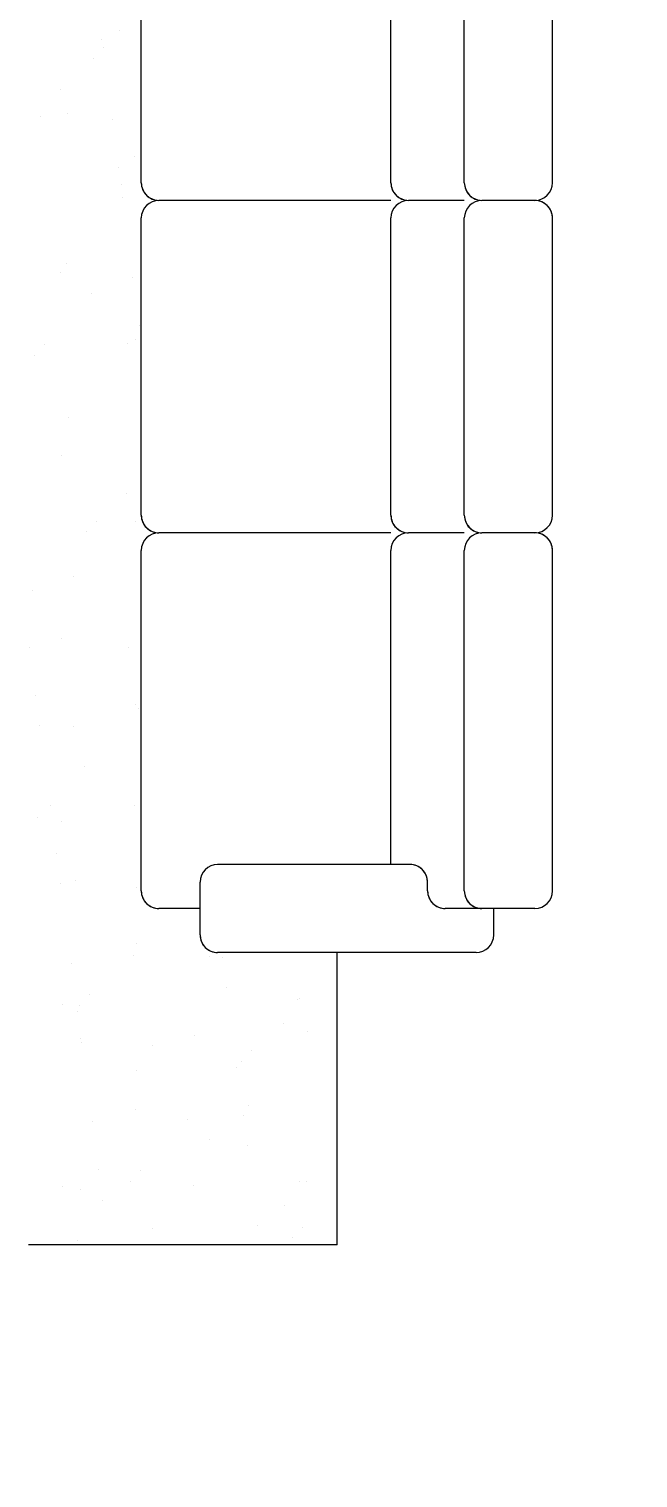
# Model space of a CAD drawing. Header units: millimetres. Extents: x 2182 to 2335, y 1488 to 1614.
# Drawn here: x 2256.432 to 2257.469, y 1510.152 to 1512.62 of the extents above; entities that cross this region are included whole.
import ezdxf

# ---------------------------------------------------------------- set-up
doc = ezdxf.new("R2010")
doc.units = ezdxf.units.MM
doc.linetypes.add('DASHED', pattern=[0.75, 0.5, -0.25])

# ---------------------------------------------------------------- blocks, each defined once
blk = doc.blocks.new('_X361')
for p, q in [((-0.7587, -0.6115), (-0.7587, -0.6115)), ((-0.6019, -0.6154), (-0.6019, -0.6154)), ((-0.5499, -0.6085), (-0.5499, -0.6085)), ((-0.4686, -0.5978), (-0.4686, -0.5978)), ((-0.3711, -0.6034), (-0.3711, -0.6034)), ((0.029, -0.6069), (0.029, -0.6069)), ((0.4351, -0.6157), (0.4351, -0.6157)), ((-0.7378, -0.6333), (-0.7378, -0.6333)), ((0.0475, -0.6238), (0.0475, -0.6238)), ((-1.387, -0.6537), (-1.387, -0.6537)), ((-1.0756, -0.6532), (-1.0756, -0.6532)), ((-0.8711, -0.6508), (-0.8711, -0.6508)), ((-0.8191, -0.644), (-0.8191, -0.644)), ((-0.7642, -0.6526), (-0.7642, -0.6526)), ((-0.4528, -0.652), (-0.4528, -0.652)), ((-0.1414, -0.6515), (-0.1414, -0.6515)), ((-0.0771, -0.6636), (-0.0771, -0.6636)), ((0.1701, -0.6509), (0.1701, -0.6509)), ((0.1847, -0.6603), (0.1847, -0.6603)), ((0.4405, -0.6615), (0.4405, -0.6615)), ((0.4815, -0.6503), (0.4815, -0.6503)), ((-1.4779, -0.6789), (-1.4779, -0.6789)), ((-1.3906, -0.6839), (-1.3906, -0.6839)), ((-1.1403, -0.6863), (-1.1403, -0.6863)), ((-1.1348, -0.6852), (-1.1348, -0.6852)), ((-1.0882, -0.6794), (-1.0882, -0.6794)), ((-1.0778, -0.6824), (-1.0778, -0.6824)), ((-1.0069, -0.6687), (-1.0069, -0.6687)), ((-0.8647, -0.6754), (-0.8647, -0.6754)), ((-0.603, -0.6721), (-0.603, -0.6721)), ((-0.3471, -0.6733), (-0.3471, -0.6733)), ((-1.3574, -0.7148), (-1.3574, -0.7148)), ((-1.2761, -0.7041), (-1.2761, -0.7041)), ((-1.0593, -0.6993), (-1.0593, -0.6993)), ((-0.6717, -0.6912), (-0.6717, -0.6912)), ((-0.2716, -0.6946), (-0.2716, -0.6946)), ((-0.2531, -0.7115), (-0.2531, -0.7115)), ((0.1345, -0.7035), (0.1345, -0.7035)), ((0.5346, -0.7069), (0.5346, -0.7069)), ((-1.4095, -0.7217), (-1.4095, -0.7217)), ((0.4311, -0.7383), (0.4311, -0.7383)), ((0.553, -0.7238), (0.553, -0.7238)), ((0.567, -0.7204), (0.567, -0.7204)), ((-0.206, -0.7625), (-0.206, -0.7625)), ((0.0498, -0.7638), (0.0498, -0.7638)), ((0.2978, -0.7558), (0.2978, -0.7558)), ((0.3199, -0.754), (0.3199, -0.754)), ((0.3498, -0.749), (0.3498, -0.749)), ((0.5817, -0.7507), (0.5817, -0.7507)), ((-1.3784, -0.7701), (-1.3784, -0.7701)), ((-1.3599, -0.787), (-1.3599, -0.787)), ((-1.2554, -0.7777), (-1.2554, -0.7777)), ((-1.1888, -0.78), (-1.1888, -0.78)), ((-0.9936, -0.7744), (-0.9936, -0.7744)), ((-0.9723, -0.779), (-0.9723, -0.779)), ((-0.8774, -0.7794), (-0.8774, -0.7794)), ((-0.7378, -0.7756), (-0.7378, -0.7756)), ((-0.5722, -0.7824), (-0.5722, -0.7824)), ((-0.566, -0.7789), (-0.566, -0.7789)), ((-0.4677, -0.7659), (-0.4677, -0.7659)), ((-0.2546, -0.7783), (-0.2546, -0.7783)), ((0.0568, -0.7777), (0.0568, -0.7777)), ((0.0807, -0.7844), (0.0807, -0.7844)), ((0.162, -0.7737), (0.162, -0.7737)), ((0.3683, -0.7772), (0.3683, -0.7772)), ((-1.4581, -0.8074), (-1.4581, -0.8074)), ((-1.1466, -0.8069), (-1.1466, -0.8069)), ((-1.3843, -0.8766), (-1.3843, -0.8766)), ((-1.2729, -0.8667), (-1.2729, -0.8667)), ((-1.1285, -0.8779), (-1.1285, -0.8779)), ((-1.3062, -0.9041), (-1.3062, -0.9041)), ((-0.9948, -0.9036), (-0.9948, -0.9036)), ((-1.0481, -0.933), (-1.0481, -0.933)), ((-0.996, -0.9262), (-0.996, -0.9262)), ((-1.2652, -0.9616), (-1.2652, -0.9616)), ((-1.1839, -0.9509), (-1.1839, -0.9509)), ((-1.1734, -0.9579), (-1.1734, -0.9579)), ((-1.4531, -0.9863), (-1.4531, -0.9863)), ((-1.3173, -0.9685), (-1.3173, -0.9685)), ((-1.2491, -0.9704), (-1.2491, -0.9704)), ((-1.155, -0.9748), (-1.155, -0.9748)), ((-1.4195, -1.031), (-1.4195, -1.031)), ((-1.108, -1.0304), (-1.108, -1.0304)), ((-1.474, -1.0457), (-1.474, -1.0457)), ((-1.3773, -1.0578), (-1.3773, -1.0578)), ((-1.068, -1.0546), (-1.068, -1.0546)), ((-1.0659, -1.0573), (-1.0659, -1.0573)), ((-1.4556, -1.0626), (-1.4556, -1.0626)), ((-1.378, -1.0693), (-1.378, -1.0693)), ((-1.1222, -1.0705), (-1.1222, -1.0705))]:
    blk.add_line(p, q)
blk = doc.blocks.new('S-ESTAR')
at = {"color": 1}
for q in [(-1.5048, -0.3871), (-1.0069, -0.9126)]:
    blk.add_line((-1.5048, -0.9126), q, dxfattribs=at)
for p, q in [((-0.9019, -0.5793), (-0.322, -0.5793)), ((-0.262, -0.5793), (0.2441, -0.5793)), ((0.3041, -0.5793), (0.8837, -0.5793)), ((-0.9319, -0.6782), (-0.9319, -0.6093)), ((-0.292, -1.0043), (-0.292, -0.6093)), ((0.2741, -1.0043), (0.2741, -0.6093)), ((-0.9769, -0.6793), (-0.8869, -0.6793)), ((-1.0069, -1.1493), (-1.0069, -0.7093)), ((-0.8569, -1.0368), (-0.8569, -0.7093)), ((-0.8569, -1.0043), (-0.322, -1.0043)), ((-0.262, -1.0043), (0.2441, -1.0043)), ((0.3041, -1.0043), (0.8387, -1.0043)), ((-0.292, -1.1293), (-0.292, -1.0343)), ((0.2741, -1.1293), (0.2741, -1.0343)), ((-0.9019, -1.0668), (-0.8869, -1.0668)), ((-0.9319, -1.2493), (-0.9319, -1.0968)), ((-0.9019, -1.1293), (-0.322, -1.1293)), ((-0.262, -1.1293), (0.2441, -1.1293)), ((0.3041, -1.1293), (0.8837, -1.1293)), ((-0.292, -1.2493), (-0.292, -1.1593)), ((0.2741, -1.2493), (0.2741, -1.1593)), ((-0.9769, -1.1793), (-0.9319, -1.1793)), ((-0.9019, -1.2793), (-0.322, -1.2793)), ((-0.262, -1.2793), (0.2441, -1.2793)), ((0.3041, -1.2793), (0.8837, -1.2793))]:
    blk.add_line(p, q)
for centre, start, end in [((-0.9019, -0.6093), 90, 180), ((-0.322, -0.6093), 0, 90), ((-0.262, -0.6093), 90, 180), ((0.2441, -0.6093), 0, 90), ((0.3041, -0.6093), 90, 180), ((-0.9769, -0.7093), 90, 180), ((-0.8869, -0.7093), 0, 90), ((-0.322, -1.0343), 0, 90), ((-0.262, -1.0343), 90, 180), ((0.2441, -1.0343), 0, 90), ((0.3041, -1.0343), 90, 180), ((-0.8869, -1.0368), 270, 0), ((-0.9019, -1.0968), 90, 180), ((-0.9019, -1.1593), 90, 180), ((-0.322, -1.1593), 0, 90), ((-0.262, -1.1593), 90, 180), ((0.2441, -1.1593), 0, 90), ((0.3041, -1.1593), 90, 180), ((-0.9769, -1.1493), 180, 270), ((-0.9019, -1.2493), 180, 270), ((-0.322, -1.2493), 270, 0), ((-0.262, -1.2493), 180, 270), ((0.2441, -1.2493), 270, 0), ((0.3041, -1.2493), 180, 270)]:
    blk.add_arc(centre, 0.03, start, end)
blk.add_blockref('_X361', (-0.0189, 0.2087))

msp = doc.modelspace()

# ---------------------------------------------------------------- hatches: boundary and pattern name
at = {"linetype": 'Continuous'}
h = msp.add_hatch(dxfattribs=at)
h.set_pattern_fill('AR-SAND', color=8, scale=0.0061)
h.set_pattern_definition([(37.5, (-55.79697, -63.74286), (-0.00976019, 0.298542075), [0, -0.2355088, 0, -0.263398, 0, -0.2517775]), (7.5, (-55.79697, -63.74286), (0.2742092, 0.43726331), [0, -0.1270508, 0, -0.2122678, 0, -0.0813435]), (327.5, (-55.98755, -63.74286), (0.482505346, 0.000876683), [0, -0.07747, 0, -0.278892, 0, -0.364109]), (317.5, (-55.98755, -63.74286), (0.465769436, 0.13598689), [0, -0.038735, 0, -0.1828292, 0, -0.209169])])
h.paths.add_polyline_path([(2261.3566, 1515.6212), (2253.5604, 1515.6212), (2253.5604, 1514.7962), (2261.3566, 1514.7962)])
h.paths.add_polyline_path([(2257.0514, 1514.7962), (2253.5604, 1514.7962), (2253.5604, 1514.1962), (2257.0514, 1514.1962)])
h.paths.add_polyline_path([(2261.3566, 1514.7962), (2257.0514, 1514.7962), (2257.0514, 1514.1962), (2257.8162, 1514.1962), (2258.8162, 1514.1962), (2261.2162, 1514.1962), (2261.3566, 1514.1962)])
h.paths.add_polyline_path([(2262.8101, 1515.6212), (2261.3566, 1515.6212), (2261.3566, 1514.7962), (2262.8101, 1514.7962)])
h.paths.add_polyline_path([(2262.8101, 1514.7962), (2261.3566, 1514.7962), (2261.3566, 1514.1962), (2262.2162, 1514.1962), (2262.8101, 1514.1962)])
h.paths.add_polyline_path([(2266.1162, 1514.7962), (2262.8101, 1514.7962), (2262.8101, 1514.1962), (2265.5162, 1514.1962), (2265.5162, 1513.7961), (2265.5162, 1512.2963), (2265.5162, 1511.8962), (2266.1162, 1511.8962)], flags=17)
h.paths.add_polyline_path([(2268.4412, 1515.4549, -0.246894), (2268.2748, 1515.6212), (2262.8101, 1515.6212), (2262.8101, 1514.7962), (2266.1162, 1514.7962), (2266.1162, 1511.8962), (2268.4412, 1511.8962)])
h.paths.add_polyline_path([(2261.36, 1514.1921), (2261.36, 1515.7034), (2261.1998, 1515.7034), (2261.1998, 1514.1921)], flags=9)
h.paths.add_polyline_path([(2257.0198, 1514.1902), (2257.0198, 1515.7015), (2256.8597, 1515.7015), (2256.8597, 1514.1902)], flags=9)
h.paths.add_polyline_path([(2257.2252, 1514.7835), (2260.0748, 1514.7835), (2260.0748, 1515.0166), (2257.2252, 1515.0166)], flags=9)
h.paths.add_polyline_path([(2258.164, 1514.2017), (2258.6029, 1514.2068), (2258.599, 1514.5454), (2258.16, 1514.5402)], flags=24)
h.paths.add_polyline_path([(2262.7862, 1514.2056), (2262.7862, 1515.7009), (2262.626, 1515.7009), (2262.626, 1514.2056)], flags=9)
h.paths.add_polyline_path([(2261.5757, 1514.2483), (2262.0643, 1514.254), (2262.0605, 1514.5869), (2261.5718, 1514.5812)], flags=24)
h.paths.add_polyline_path([(2264.8609, 1514.2856), (2265.0629, 1514.751), (2264.8361, 1514.8495), (2264.634, 1514.3841)], flags=25)
h.paths.add_polyline_path([(2265.4803, 1512.8239), (2265.9193, 1512.829), (2265.9153, 1513.1676), (2265.4764, 1513.1625)], flags=24)
h.paths.add_polyline_path([(2266.1502, 1510.7889), (2266.1502, 1513.6385), (2265.9171, 1513.6385), (2265.9171, 1510.7889)], flags=9)

# ---------------------------------------------------------------- linework, layer by layer
for p, q in [((2256.6234, 1512.358), (2256.6234, 1512.9376)), ((2257.1734, 1512.358), (2257.1734, 1512.9376)), ((2257.3234, 1512.358), (2257.3234, 1512.9376)), ((2257.0484, 1512.358), (2257.0484, 1512.8926)), ((2256.5861, 1512.6167), (2256.5861, 1512.6167)), ((2256.5558, 1512.602), (2256.5558, 1512.602)), ((2256.5592, 1512.588), (2256.5592, 1512.588)), ((2256.5423, 1512.5696), (2256.5423, 1512.5696)), ((2256.4857, 1512.5165), (2256.4857, 1512.5165)), ((2256.4511, 1512.4701), (2256.4511, 1512.4701)), ((2256.4969, 1512.4755), (2256.4969, 1512.4755)), ((2256.5737, 1512.4661), (2256.5737, 1512.4661)), ((2256.6126, 1512.4033), (2256.6126, 1512.4033)), ((2256.5844, 1512.3848), (2256.5844, 1512.3848)), ((2256.5894, 1512.3549), (2256.5894, 1512.3549)), ((2256.5912, 1512.3328), (2256.5912, 1512.3328)), ((2257.0484, 1512.328), (2256.6534, 1512.328)), ((2257.1734, 1512.328), (2257.0784, 1512.328)), ((2257.2934, 1512.328), (2257.2034, 1512.328)), ((2256.6234, 1511.7919), (2256.6234, 1512.298)), ((2257.0484, 1511.7919), (2257.0484, 1512.298)), ((2257.1734, 1511.7919), (2257.1734, 1512.298)), ((2257.3234, 1511.7919), (2257.3234, 1512.298)), ((2256.4957, 1512.2197), (2256.4957, 1512.2197)), ((2256.4863, 1512.2051), (2256.4863, 1512.2051)), ((2256.6091, 1512.197), (2256.6091, 1512.197)), ((2256.5389, 1512.1695), (2256.5389, 1512.1695)), ((2256.6198, 1512.1157), (2256.6198, 1512.1157)), ((2256.6131, 1512.0918), (2256.6131, 1512.0918)), ((2256.4592, 1512.0825), (2256.4592, 1512.0825)), ((2256.5992, 1512.0848), (2256.5992, 1512.0848)), ((2256.4423, 1512.064), (2256.4423, 1512.064)), ((2256.499, 1511.9579), (2256.499, 1511.9579)), ((2256.4869, 1511.8936), (2256.4869, 1511.8936)), ((2256.5979, 1511.829), (2256.5979, 1511.829)), ((2256.5469, 1511.7819), (2256.5469, 1511.7819)), ((2256.6137, 1511.7804), (2256.6137, 1511.7804)), ((2256.53, 1511.7634), (2256.53, 1511.7634)), ((2257.0484, 1511.7619), (2256.6534, 1511.7619)), ((2257.1734, 1511.7619), (2257.0784, 1511.7619)), ((2257.2934, 1511.7619), (2257.2034, 1511.7619)), ((2256.6234, 1511.152), (2256.6234, 1511.7319)), ((2257.0484, 1511.197), (2257.0484, 1511.7319)), ((2257.1734, 1511.152), (2257.1734, 1511.7319)), ((2257.3234, 1511.152), (2257.3234, 1511.7319)), ((2256.5087, 1511.6879), (2256.5087, 1511.6879)), ((2256.4388, 1511.6639), (2256.4388, 1511.6639)), ((2256.4874, 1511.5822), (2256.4874, 1511.5822)), ((2256.4332, 1511.5664), (2256.4332, 1511.5664)), ((2256.6013, 1511.5673), (2256.6013, 1511.5673)), ((2256.4439, 1511.4851), (2256.4439, 1511.4851)), ((2256.6143, 1511.469), (2256.6143, 1511.469)), ((2256.6178, 1511.4628), (2256.6178, 1511.4628)), ((2256.4508, 1511.4331), (2256.4508, 1511.4331)), ((2256.5075, 1511.432), (2256.5075, 1511.432)), ((2256.5266, 1511.3633), (2256.5266, 1511.3633)), ((2256.4469, 1511.2763), (2256.4469, 1511.2763)), ((2256.4687, 1511.2972), (2256.4687, 1511.2972)), ((2256.611, 1511.2972), (2256.611, 1511.2972)), ((2256.488, 1511.2708), (2256.488, 1511.2708)), ((2256.4794, 1511.2159), (2256.4794, 1511.2159)), ((2257.0809, 1511.197), (2256.7534, 1511.197)), ((2256.4862, 1511.1639), (2256.4862, 1511.1639)), ((2256.5108, 1511.1703), (2256.5108, 1511.1703)), ((2256.6148, 1511.1576), (2256.6148, 1511.1576)), ((2256.7234, 1511.077), (2256.7234, 1511.167)), ((2257.1109, 1511.152), (2257.1109, 1511.167)), ((2256.7223, 1511.122), (2256.6534, 1511.122)), ((2257.2934, 1511.122), (2257.1409, 1511.122)), ((2257.2234, 1511.077), (2257.2234, 1511.122)), ((2256.6144, 1511.0627), (2256.6144, 1511.0627)), ((2256.6098, 1511.0414), (2256.6098, 1511.0414)), ((2256.739, 1511.0402), (2256.739, 1511.0402)), ((2257.1934, 1511.047), (2256.7534, 1511.047)), ((2256.7616, 1511.039), (2256.7616, 1511.039)), ((2256.5041, 1511.0281), (2256.5041, 1511.0281)), ((2256.7684, 1510.9869), (2256.7684, 1510.9869)), ((2256.4886, 1510.9594), (2256.4886, 1510.9594)), ((2256.5178, 1510.9572), (2256.5178, 1510.9572)), ((2256.5347, 1510.9757), (2256.5347, 1510.9757)), ((2256.89, 1510.967), (2256.89, 1510.967)), ((2256.8927, 1510.9691), (2256.8927, 1510.9691)), ((2256.5148, 1510.9468), (2256.5148, 1510.9468)), ((2256.7133, 1510.9065), (2256.7133, 1510.9065)), ((2256.8658, 1510.927), (2256.8658, 1510.927)), ((2256.9059, 1510.9128), (2256.9059, 1510.9128)), ((2256.5206, 1510.9002), (2256.5206, 1510.9002)), ((2256.5217, 1510.8947), (2256.5217, 1510.8947)), ((2256.6423, 1510.8884), (2256.6423, 1510.8884)), ((2256.7933, 1510.8616), (2256.7933, 1510.8616)), ((2256.8102, 1510.88), (2256.8102, 1510.88)), ((2256.6154, 1510.8462), (2256.6154, 1510.8462)), ((2256.7863, 1510.8511), (2256.7863, 1510.8511)), ((2256.8058, 1510.7859), (2256.8058, 1510.7859)), ((2256.5395, 1510.7589), (2256.5395, 1510.7589)), ((2256.6131, 1510.7796), (2256.6131, 1510.7796)), ((2256.7021, 1510.7621), (2256.7021, 1510.7621)), ((2256.797, 1510.7698), (2256.797, 1510.7698)), ((2256.7395, 1510.7288), (2256.7395, 1510.7288)), ((2256.8039, 1510.7177), (2256.8039, 1510.7177)), ((2256.5502, 1510.6776), (2256.5502, 1510.6776)), ((2256.6224, 1510.6751), (2256.6224, 1510.6751)), ((2256.4891, 1510.648), (2256.4891, 1510.648)), ((2256.5193, 1510.6444), (2256.5193, 1510.6444)), ((2256.6055, 1510.6566), (2256.6055, 1510.6566)), ((2256.712, 1510.6507), (2256.712, 1510.6507)), ((2256.8932, 1510.6577), (2256.8932, 1510.6577)), ((2256.9047, 1510.657), (2256.9047, 1510.657)), ((2256.5571, 1510.6255), (2256.5571, 1510.6255)), ((2256.8664, 1510.6155), (2256.8664, 1510.6155)), ((2256.6428, 1510.5769), (2256.6428, 1510.5769)), ((2256.8217, 1510.5819), (2256.8217, 1510.5819)), ((2256.8811, 1510.561), (2256.8811, 1510.561)), ((2256.898, 1510.5794), (2256.898, 1510.5794)), ((2256.5143, 1510.5571), (2256.5143, 1510.5571))]:
    msp.add_line(p, q)
at = {"color": 1}
for q in [(2256.9567, 1511.047), (2256.4312, 1510.5491)]:
    msp.add_line((2256.9567, 1510.5491), q, dxfattribs=at)
for centre, start, end in [((2256.6534, 1512.358), 180, 270), ((2257.0784, 1512.358), 180, 270), ((2257.2034, 1512.358), 180, 270), ((2257.2934, 1512.358), 270, 0), ((2256.6534, 1512.298), 90, 180), ((2257.0784, 1512.298), 90, 180), ((2257.2034, 1512.298), 90, 180), ((2257.2934, 1512.298), 0, 90), ((2256.6534, 1511.7919), 180, 270), ((2257.0784, 1511.7919), 180, 270), ((2257.2034, 1511.7919), 180, 270), ((2257.2934, 1511.7919), 270, 0), ((2256.6534, 1511.7319), 90, 180), ((2257.0784, 1511.7319), 90, 180), ((2257.2034, 1511.7319), 90, 180), ((2257.2934, 1511.7319), 0, 90), ((2256.7534, 1511.167), 90, 180), ((2257.0809, 1511.167), 0, 90), ((2256.6534, 1511.152), 180, 270), ((2257.1409, 1511.152), 180, 270), ((2257.2034, 1511.152), 180, 270), ((2257.2934, 1511.152), 270, 0), ((2256.7534, 1511.077), 180, 270), ((2257.1934, 1511.077), 270, 0)]:
    msp.add_arc(centre, 0.03, start, end)
at = {"color": 8, "linetype": 'DASHED', "ltscale": 0.5}
for centre, radius, start, end in [((2257.4655, 1511.0915), 2.1328, 158.2453, 246.0494), ((2255.7278, 1512.3267), 3.3643, 286.1075, 348.2783)]:
    msp.add_arc(centre, radius, start, end, dxfattribs=at)

# ---------------------------------------------------------------- block references
at = {"rotation": 89.99999999999999}
msp.add_blockref('S-ESTAR', (2256.0441, 1512.0539), dxfattribs=at)

doc.saveas('drawing.dxf')
